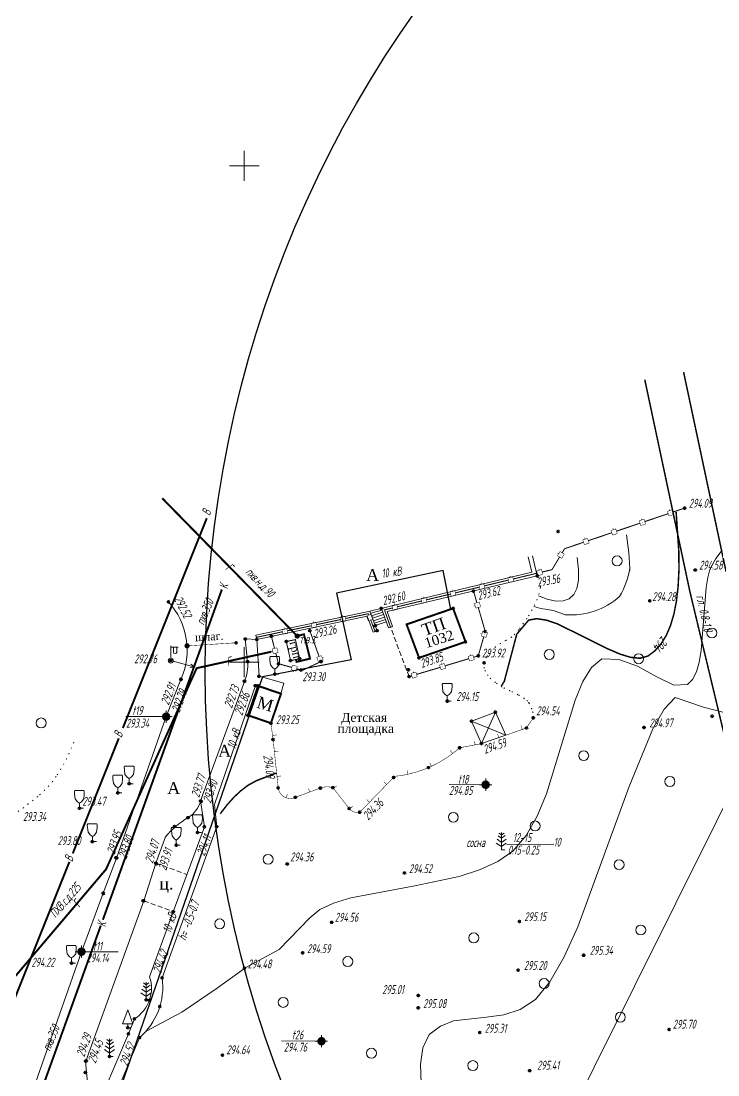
# Model space of a CAD drawing. Header units: metres. Extents: x -857 to 4713, y -766 to 4803.
# Drawn here: x 1868.3 to 1938.5, y 2141.1 to 2247.2 of the extents above; entities that cross this region are included whole.
import ezdxf

# ---------------------------------------------------------------- set-up
doc = ezdxf.new("R2010")
doc.units = ezdxf.units.M
for name, pattern in [('71100000a', [1, 0, -1]), ('COMMUN', [6, 5, -1]), ('DASHED', [0.75, 0.5, -0.25])]:
    doc.linetypes.add(name, pattern=pattern)
for name, color, linetype, lineweight, transparency in [('31252100', 7, 'Continuous', 18, 0.65), ('51472300', 7, 'Continuous', 18, 0.65), ('71100000', 7, 'Continuous', 18, 0.65), ('71133200', 7, 'Continuous', 18, 0.65), ('71133600', 7, 'Continuous', 18, 0.65), ('71133800', 7, 'Continuous', 18, 0.65), ('82212100', 7, 'Continuous', 18, 0.65), ('82311000', 7, 'Continuous', 18, 0.65), ('Commun', 7, 'Continuous', 18, 0.65), ('CONTOURS-LABEL', 7, 'Continuous', 18, 0.65), ('ELE_SKLAD', 7, 'Continuous', 18, 0.65), ('GEO_POINTS', 7, 'Continuous', 18, 0.65), ('Grid', 7, 'Continuous', 18, 0.65), ('Otm', 7, 'Continuous', 18, 0.65), ('R_Поверхность5_CNT-MAJ', 7, 'Continuous', 18, 0.65), ('R_Поверхность5_CNT-MIN', 7, 'Continuous', 18, 0.65), ('Sit', 7, 'Continuous', 18, 0.65), ('Text', 7, 'Continuous', 18, 0.65), ('Text_com', 7, 'Continuous', 18, 0.65), ('Us_znak', 7, 'Continuous', 18, 0.65), ('Us_znak_fon', 7, 'Continuous', 18, 0.65)]:
    doc.layers.add(name, color=color, linetype=linetype, lineweight=lineweight, transparency=transparency)
doc.styles.add('eskd', font='ESKD1.shx', dxfattribs={"width": 1.2, "oblique": 15})
doc.styles.get("Standard").update_dxf_attribs({"font": 'GOST_0.TTF', "oblique": 15})
doc.styles.add('style1', font='times.ttf', dxfattribs={"height": 1})
doc.linetypes.add('KABELww_500', pattern='A,0.0001,-0.4,[131,ltypeshp.shx,S=0.4,R=90,X=0.4,Y=-0.4],0.2,[131,ltypeshp.shx,S=0.2,R=90,X=0.4,Y=-0.2],3.6,[131,ltypeshp.shx,S=0.2,R=-90,X=-0.4,Y=0.2],0.2,[131,ltypeshp.shx,S=0.4,R=-90,X=-0.4,Y=0.4],-0.8,4,-0.4', length=9.6001)
doc.linetypes.add('ПОДЗ_ЛИНИИ_СВЯЗИ', pattern='A,4.8,-0.2,[133,ltypeshp.shx,S=0.2,R=0,X=-0.2,Y=0],-0.2,4.8,-2', length=12)

# ---------------------------------------------------------------- blocks, each defined once
blk = doc.blocks.new('71133600')
for p, q in [((-0.86, 2.16), (0, 1.51)), ((-0.52, 3.39), (0, 3.02)), ((0, 3.02), (0.55, 3.39)), ((0, 1.51), (0.96, 2.16))]:
    blk.add_line(p, q)
for points in [[(-0.64, 2.84), (0, 2.37), (0, 2.37), (0.78, 2.93)], [(0.71, 0), (0, 0), (0, 3.55)], [(-1.05, 1.38), (0, 0.67), (1, 1.38)]]:
    blk.add_lwpolyline(points)
at = {"style": 'eskd', "oblique": 15}
blk.add_attdef('Z', (2.03, -0.19), '', height=2, dxfattribs=at)
blk = doc.blocks.new('71133200')
for p, q in [((-0.924145, 3.560442), (-1.024145, 3.360442)), ((-1.024145, 3.360442), (-0.977382, 2.864397)), ((-0.977382, 2.864397), (-0.861899, 1.88241)), ((-0.024145, 3.560442), (-0.924145, 3.560442)), ((-0.024145, 3.560442), (0.875855, 3.560442)), ((0.861899, 1.88241), (0.975974, 2.864397)), ((0.875855, 3.560442), (0.958164, 3.395824)), ((0.975974, 2.864397), (0.958164, 3.395824)), ((-0.861899, 1.88241), (-0.374616, 1.28565)), ((-0.374616, 1.28565), (0, 1.039723)), ((0, 1.039723), (0.401375, 1.321765)), ((0, 0), (0, 1.039723)), ((0.8, 0), (0, 0)), ((0.401375, 1.321765), (0.861899, 1.88241))]:
    blk.add_line(p, q)
at = {"style": 'eskd', "oblique": 14.99997778}
blk.add_attdef('Z', (1.873004, -0.239356), '', height=2, dxfattribs=at)
blk = doc.blocks.new('51472300')
for p, q in [((0, 0.5), (0, 3)), ((0, 2.75), (1.5, 2.75)), ((0.54, 1.74), (0.54, 2.75)), ((1.2, 1.74), (1.2, 2.75))]:
    blk.add_line(p, q)
at = {"color": 7}
for radius in [0.5, 0.05]:
    blk.add_circle((0, 0), radius, dxfattribs=at)
blk.add_arc((0.87, 1.75), 0.331, 182.1567, 357.8433)
at = {"oblique": 15}
blk.add_attdef('Z', (1.02, -1.37), '', height=2, dxfattribs=at)
blk = doc.blocks.new('*U234')
at = {"layer": '82311000', "ltscale": 0.5, "flags": 128}
blk.add_lwpolyline([(5192452.68, 4968943.86, 0.05, 0.05, 0), (5192452.84, 4968942.62, 0.05, 0.05, 0), (5192452.9, 4968942.22, 0, 0, 0)], format="xyseb", dxfattribs=at)
at = {"layer": '82311000', "linetype": 'Continuous', "ltscale": 0.5, "const_width": 0.05}
blk.add_lwpolyline([(5192452.84, 4968942.62), (5192453.24, 4968942.67)], dxfattribs=at)
blk = doc.blocks.new('*U235')
at = {"layer": '82311000', "ltscale": 0.5, "flags": 128}
blk.add_lwpolyline([(5192452.9, 4968942.22, 0.05, 0.05, 0), (5192453.03, 4968940.97, 0.05, 0.05, 0), (5192453.29, 4968938.49, 0.05, 0.05, 0), (5192453.42, 4968937.35, 0.05, 0.05, 0.288305), (5192454.21, 4968936.34, 0.05, 0.05, 0.200942), (5192455.14, 4968936.39, 0.05, 0.05, 0), (5192456.59, 4968936.92, 0.05, 0.05, 0), (5192457.66, 4968937.32, 0.05, 0.05, -0.161945), (5192458.92, 4968937.36, 0.05, 0.05, 0), (5192458.98, 4968937.28, 0.05, 0.05, 0), (5192460.56, 4968935.27, 0.05, 0.05, 0.02281), (5192460.62, 4968935.19, 0.05, 0.05, 0.255661), (5192461.63, 4968934.88, 0.05, 0.05, 0), (5192462.61, 4968935.89, 0.05, 0.05, 0), (5192464.35, 4968937.68, 0.05, 0.05, 0), (5192465.15, 4968938.5, 0.05, 0.05, 0.029321), (5192466.49, 4968938.71, 0.05, 0.05, 0.054013), (5192468.85, 4968939.51, 0.05, 0.05, 0.054013), (5192470.99, 4968940.8, 0.05, 0.05, 0.01967), (5192471.69, 4968941.38, 0.05, 0.05, 0), (5192473.25, 4968941.67, 0.05, 0.05, 0), (5192473.9, 4968941.8, 0.05, 0.05, 0), (5192475.64, 4968942.4, 0.05, 0.05, 0), (5192478, 4968943.22, 0.05, 0.05, 0), (5192478.42, 4968943.37, 0.05, 0.05, 0), (5192479.11, 4968944.39, 0, 0, 0)], format="xyseb", dxfattribs=at)
at = {"layer": '82311000', "linetype": 'Continuous', "ltscale": 0.5, "const_width": 0.05}
for points in [[(5192475.64, 4968942.4), (5192475.51, 4968942.78)], [(5192478, 4968943.22), (5192477.87, 4968943.6)], [(5192473.25, 4968941.67), (5192473.18, 4968942.07)], [(5192453.03, 4968940.97), (5192453.43, 4968941.02)], [(5192470.99, 4968940.8), (5192470.74, 4968941.12)], [(5192468.85, 4968939.51), (5192468.68, 4968939.88)], [(5192453.29, 4968938.49), (5192453.69, 4968938.53)], [(5192466.49, 4968938.71), (5192466.4, 4968939.1)], [(5192456.59, 4968936.92), (5192456.45, 4968937.3)], [(5192458.98, 4968937.28), (5192459.3, 4968937.53)], [(5192464.35, 4968937.68), (5192464.06, 4968937.96)], [(5192454.21, 4968936.34), (5192454.35, 4968936.72)], [(5192460.62, 4968935.19), (5192460.91, 4968935.47)], [(5192462.61, 4968935.89), (5192462.32, 4968936.16)]]:
    blk.add_lwpolyline(points, dxfattribs=at)
blk = doc.blocks.new('*U236')
at = {"layer": '82212100', "linetype": 'Continuous', "ltscale": 0.5}
for points in [[(5192453.11, 4968951.13, 1), (5192453.1, 4968951.17, 1)], [(5192457.61, 4968950.37, 1), (5192457.62, 4968950.32, 1)], [(5192455.05, 4968949.4, 1), (5192455, 4968949.41, 1)]]:
    blk.add_hatch(color=256, dxfattribs=at).paths.add_polyline_path(points, flags=0)
at = {"layer": '82212100', "ltscale": 0.5}
blk.add_lwpolyline([(5192457.53, 4968950.58, 0.1, 0.1, 0), (5192456.6, 4968953.17, 0.1, 0.1, 0), (5192456.53, 4968953.4, 0, 0, 0)], format="xyseb", dxfattribs=at)
at = {"layer": '82212100', "linetype": 'Continuous', "ltscale": 0.5, "flags": 128}
blk.add_lwpolyline([(5192452.73, 4968952.6, 0.1, 0.1, 0), (5192453.04, 4968951.39, 0, 0, 0)], format="xyseb", dxfattribs=at)
at = {"layer": '82212100', "linetype": 'Continuous', "ltscale": 0.5, "const_width": 0.05}
for points in [[(5192452.86, 4968951.09), (5192452.72, 4968951.05)], [(5192452.8, 4968951.33), (5192453.28, 4968951.45)], [(5192452.92, 4968950.85), (5192452.8, 4968951.33)], [(5192453.28, 4968951.45), (5192453.41, 4968950.97)], [(5192453.41, 4968950.97), (5192452.92, 4968950.85)], [(5192457.3, 4968950.49), (5192457.77, 4968950.66)], [(5192457.46, 4968950.02), (5192457.3, 4968950.49)], [(5192457.94, 4968950.19), (5192457.46, 4968950.02)], [(5192457.77, 4968950.66), (5192457.94, 4968950.19)], [(5192457.85, 4968950.43), (5192457.99, 4968950.48)], [(5192454.72, 4968949.23), (5192454.85, 4968949.71)], [(5192455.2, 4968949.1), (5192454.72, 4968949.23)], [(5192454.85, 4968949.71), (5192455.34, 4968949.58)], [(5192454.96, 4968949.16), (5192454.92, 4968949.02)], [(5192455.34, 4968949.58), (5192455.2, 4968949.1)]]:
    blk.add_lwpolyline(points, dxfattribs=at)
at = {"layer": '82212100', "linetype": 'Continuous', "ltscale": 0.5}
for points in [[(5192453.17, 4968950.91, 0.1, 0.1, 0), (5192453.44, 4968949.84, 0.1, 0.1, 0), (5192454.79, 4968949.47, 0, 0, 0)], [(5192455.27, 4968949.34, 0.1, 0.1, 0), (5192455.86, 4968949.18, 0.1, 0.1, 0), (5192457.72, 4968950.06, 0.1, 0.1, 0), (5192457.7, 4968950.11, 0, 0, 0)]]:
    blk.add_lwpolyline(points, format="xyseb", dxfattribs=at)
blk = doc.blocks.new('*U237')
at = {"layer": '82212100', "linetype": 'Continuous', "ltscale": 0.5}
for points in [[(5192492.92, 4968965.03, 1), (5192492.97, 4968965.05, 1)], [(5192490.08, 4968964.07, 1), (5192490.13, 4968964.09, 1)], [(5192487.24, 4968963.11, 1), (5192487.28, 4968963.13, 1)], [(5192484.39, 4968962.15, 1), (5192484.44, 4968962.16, 1)], [(5192481.88, 4968960.78, 1), (5192481.91, 4968960.82, 1)], [(5192479.74, 4968959.02, 1), (5192479.79, 4968959.03, 1)], [(5192473.91, 4968957.62, 1), (5192473.95, 4968957.63, 1)], [(5192476.82, 4968958.32, 1), (5192476.87, 4968958.33, 1)], [(5192470.99, 4968956.92, 1), (5192471.04, 4968956.93, 1)], [(5192465.16, 4968955.52, 1), (5192465.2, 4968955.53, 1)], [(5192468.07, 4968956.22, 1), (5192468.12, 4968956.23, 1)]]:
    blk.add_hatch(color=256, dxfattribs=at).paths.add_polyline_path(points, flags=0)
for points, const_width in [([(5192492.71, 4968964.96), (5192490.34, 4968964.16)], 0.1), ([(5192492.63, 4968965.2), (5192493.1, 4968965.36)], 0.05), ([(5192492.79, 4968964.72), (5192492.63, 4968965.2)], 0.05), ([(5192493.26, 4968964.88), (5192492.79, 4968964.72)], 0.05), ([(5192492.86, 4968965.28), (5192492.82, 4968965.42)], 0.05), ([(5192493.1, 4968965.36), (5192493.26, 4968964.88)], 0.05), ([(5192489.87, 4968964), (5192487.5, 4968963.2)], 0.1), ([(5192489.79, 4968964.24), (5192490.26, 4968964.4)], 0.05), ([(5192489.95, 4968963.76), (5192489.79, 4968964.24)], 0.05), ([(5192490.42, 4968963.92), (5192489.95, 4968963.76)], 0.05), ([(5192490.02, 4968964.32), (5192489.97, 4968964.46)], 0.05), ([(5192490.26, 4968964.4), (5192490.42, 4968963.92)], 0.05), ([(5192487.02, 4968963.04), (5192484.66, 4968962.24)], 0.1), ([(5192486.94, 4968963.27), (5192487.42, 4968963.43)], 0.05), ([(5192487.1, 4968962.8), (5192486.94, 4968963.27)], 0.05), ([(5192487.58, 4968962.96), (5192487.1, 4968962.8)], 0.05), ([(5192487.18, 4968963.35), (5192487.13, 4968963.5)], 0.05), ([(5192487.42, 4968963.43), (5192487.58, 4968962.96)], 0.05), ([(5192484.1, 4968962.31), (5192484.58, 4968962.47)], 0.05), ([(5192484.26, 4968961.84), (5192484.1, 4968962.31)], 0.05), ([(5192484.74, 4968962), (5192484.26, 4968961.84)], 0.05), ([(5192484.34, 4968962.39), (5192484.29, 4968962.54)], 0.05), ([(5192484.58, 4968962.47), (5192484.74, 4968962)], 0.05), ([(5192481.55, 4968960.72), (5192481.81, 4968961.14)], 0.05), ([(5192481.68, 4968960.93), (5192481.55, 4968961.01)], 0.05), ([(5192481.98, 4968960.46), (5192481.55, 4968960.72)], 0.05), ([(5192481.81, 4968961.14), (5192482.24, 4968960.89)], 0.05), ([(5192482.24, 4968960.89), (5192481.98, 4968960.46)], 0.05), ([(5192476.55, 4968958.51), (5192477.03, 4968958.63)], 0.05), ([(5192476.66, 4968958.02), (5192476.55, 4968958.51)], 0.05), ([(5192476.79, 4968958.57), (5192476.75, 4968958.71)], 0.05), ([(5192477.03, 4968958.63), (5192477.15, 4968958.14)], 0.05), ([(5192479.52, 4968958.97), (5192477.09, 4968958.38)], 0.1), ([(5192479.46, 4968959.21), (5192479.95, 4968959.33)], 0.05), ([(5192479.58, 4968958.72), (5192479.46, 4968959.21)], 0.05), ([(5192480.07, 4968958.84), (5192479.58, 4968958.72)], 0.05), ([(5192479.71, 4968959.27), (5192479.67, 4968959.41)], 0.05), ([(5192479.95, 4968959.33), (5192480.07, 4968958.84)], 0.05), ([(5192473.69, 4968957.56), (5192471.26, 4968956.98)], 0.1), ([(5192473.63, 4968957.81), (5192474.12, 4968957.92)], 0.05), ([(5192473.75, 4968957.32), (5192473.63, 4968957.81)], 0.05), ([(5192474.23, 4968957.44), (5192473.75, 4968957.32)], 0.05), ([(5192473.87, 4968957.87), (5192473.84, 4968958.01)], 0.05), ([(5192474.12, 4968957.92), (5192474.23, 4968957.44)], 0.05), ([(5192476.6, 4968958.27), (5192474.17, 4968957.68)], 0.1), ([(5192477.15, 4968958.14), (5192476.66, 4968958.02)], 0.05), ([(5192467.79, 4968956.41), (5192468.28, 4968956.52)], 0.05), ([(5192467.91, 4968955.92), (5192467.79, 4968956.41)], 0.05), ([(5192468.04, 4968956.47), (5192468, 4968956.61)], 0.05), ([(5192468.28, 4968956.52), (5192468.4, 4968956.04)], 0.05), ([(5192470.77, 4968956.86), (5192468.34, 4968956.28)], 0.1), ([(5192470.71, 4968957.11), (5192471.2, 4968957.22)], 0.05), ([(5192470.83, 4968956.62), (5192470.71, 4968957.11)], 0.05), ([(5192471.31, 4968956.74), (5192470.83, 4968956.62)], 0.05), ([(5192470.96, 4968957.17), (5192470.92, 4968957.31)], 0.05), ([(5192471.2, 4968957.22), (5192471.31, 4968956.74)], 0.05), ([(5192464.88, 4968955.71), (5192465.36, 4968955.82)], 0.05), ([(5192464.99, 4968955.22), (5192464.88, 4968955.71)], 0.05), ([(5192465.48, 4968955.34), (5192464.99, 4968955.22)], 0.05), ([(5192465.12, 4968955.76), (5192465.09, 4968955.91)], 0.05), ([(5192465.36, 4968955.82), (5192465.48, 4968955.34)], 0.05), ([(5192467.85, 4968956.16), (5192465.42, 4968955.58)], 0.1), ([(5192468.4, 4968956.04), (5192467.91, 4968955.92)], 0.05)]:
    blk.add_lwpolyline(points, dxfattribs=dict(at, const_width=const_width))
at = {"layer": '82212100', "linetype": 'Continuous', "ltscale": 0.5, "flags": 128}
blk.add_lwpolyline([(5192494.37, 4968965.52, 0.1, 0.1, 0), (5192493.18, 4968965.12, 0, 0, 0)], format="xyseb", dxfattribs=at)
at = {"layer": '82212100', "linetype": 'Continuous', "ltscale": 0.5}
for points in [[(5192484.18, 4968962.08, 0.1, 0.1, 0), (5192482.27, 4968961.43, 0.1, 0.1, 0), (5192482.02, 4968961.02, 0, 0, 0)], [(5192481.76, 4968960.59, 0.1, 0.1, 0), (5192481, 4968959.32, 0.1, 0.1, 0), (5192480.01, 4968959.08, 0, 0, 0)]]:
    blk.add_lwpolyline(points, format="xyseb", dxfattribs=at)
at = {"layer": '82212100', "ltscale": 0.5}
blk.add_lwpolyline([(5192464.94, 4968955.46, 0.1, 0.1, 0), (5192464.12, 4968955.27, 0.1, 0.1, 0), (5192464.73, 4968953.52, 0, 0, 0)], format="xyseb", dxfattribs=at)
blk = doc.blocks.new('*U238')
at = {"layer": '82212100', "linetype": 'Continuous', "ltscale": 0.5}
for points in [[(5192459.93, 4968954.34, 1), (5192459.98, 4968954.35, 1)], [(5192462.63, 4968954.52, 1), (5192462.65, 4968954.47, 1)], [(5192456.99, 4968953.72, 1), (5192457.04, 4968953.73, 1)], [(5192454.06, 4968953.1, 1), (5192454.11, 4968953.11, 1)]]:
    blk.add_hatch(color=256, dxfattribs=at).paths.add_polyline_path(points, flags=0)
for points, const_width in [([(5192459.71, 4968954.29), (5192457.26, 4968953.78)], 0.1), ([(5192459.66, 4968954.54), (5192460.15, 4968954.64)], 0.05), ([(5192459.76, 4968954.05), (5192459.66, 4968954.54)], 0.05), ([(5192459.9, 4968954.59), (5192459.87, 4968954.74)], 0.05), ([(5192460.15, 4968954.64), (5192460.25, 4968954.15)], 0.05), ([(5192462.31, 4968954.64), (5192462.78, 4968954.82)], 0.05), ([(5192462.49, 4968954.17), (5192462.31, 4968954.64)], 0.05), ([(5192462.96, 4968954.35), (5192462.49, 4968954.17)], 0.05), ([(5192462.78, 4968954.82), (5192462.96, 4968954.35)], 0.05), ([(5192462.87, 4968954.59), (5192463.01, 4968954.64)], 0.05), ([(5192453.79, 4968953.3), (5192454.28, 4968953.4)], 0.05), ([(5192453.89, 4968952.81), (5192453.79, 4968953.3)], 0.05), ([(5192454.03, 4968953.35), (5192454, 4968953.5)], 0.05), ([(5192454.28, 4968953.4), (5192454.38, 4968952.91)], 0.05), ([(5192456.77, 4968953.67), (5192454.33, 4968953.16)], 0.1), ([(5192456.72, 4968953.92), (5192457.21, 4968954.02)], 0.05), ([(5192456.83, 4968953.43), (5192456.72, 4968953.92)], 0.05), ([(5192457.31, 4968953.53), (5192456.83, 4968953.43)], 0.05), ([(5192456.97, 4968953.97), (5192456.94, 4968954.12)], 0.05), ([(5192457.21, 4968954.02), (5192457.31, 4968953.53)], 0.05), ([(5192460.25, 4968954.15), (5192459.76, 4968954.05)], 0.05), ([(5192454.38, 4968952.91), (5192453.89, 4968952.81)], 0.05)]:
    blk.add_lwpolyline(points, dxfattribs=dict(at, const_width=const_width))
blk.add_lwpolyline([(5192462.55, 4968954.73, 0.1, 0.1, 0), (5192462.49, 4968954.88, 0.1, 0.1, 0), (5192460.2, 4968954.4, 0, 0, 0)], format="xyseb", dxfattribs=at)
at = {"layer": '82212100', "linetype": 'Continuous', "ltscale": 0.5, "flags": 128}
blk.add_lwpolyline([(5192463.17, 4968953.1, 0.1, 0.1, 0), (5192462.73, 4968954.26, 0, 0, 0)], format="xyseb", dxfattribs=at)
at = {"layer": '82212100', "ltscale": 0.5, "const_width": 0.1}
blk.add_lwpolyline([(5192453.84, 4968953.06), (5192451.22, 4968952.5)], dxfattribs=at)
blk = doc.blocks.new('*U239')
at = {"layer": '82212100', "linetype": 'Continuous', "ltscale": 0.5}
for points in [[(5192492.92, 4968965.03, 1), (5192492.97, 4968965.05, 1)], [(5192490.08, 4968964.07, 1), (5192490.13, 4968964.09, 1)], [(5192487.24, 4968963.11, 1), (5192487.28, 4968963.13, 1)], [(5192484.39, 4968962.15, 1), (5192484.44, 4968962.16, 1)], [(5192481.88, 4968960.78, 1), (5192481.91, 4968960.82, 1)]]:
    blk.add_hatch(color=256, dxfattribs=at).paths.add_polyline_path(points, flags=0)
for points, const_width in [([(5192492.71, 4968964.96), (5192490.34, 4968964.16)], 0.1), ([(5192492.63, 4968965.2), (5192493.1, 4968965.36)], 0.05), ([(5192492.79, 4968964.72), (5192492.63, 4968965.2)], 0.05), ([(5192493.26, 4968964.88), (5192492.79, 4968964.72)], 0.05), ([(5192492.86, 4968965.28), (5192492.82, 4968965.42)], 0.05), ([(5192493.1, 4968965.36), (5192493.26, 4968964.88)], 0.05), ([(5192489.87, 4968964), (5192487.5, 4968963.2)], 0.1), ([(5192489.79, 4968964.24), (5192490.26, 4968964.4)], 0.05), ([(5192489.95, 4968963.76), (5192489.79, 4968964.24)], 0.05), ([(5192490.42, 4968963.92), (5192489.95, 4968963.76)], 0.05), ([(5192490.02, 4968964.32), (5192489.97, 4968964.46)], 0.05), ([(5192490.26, 4968964.4), (5192490.42, 4968963.92)], 0.05), ([(5192487.02, 4968963.04), (5192484.66, 4968962.24)], 0.1), ([(5192486.94, 4968963.27), (5192487.42, 4968963.43)], 0.05), ([(5192487.1, 4968962.8), (5192486.94, 4968963.27)], 0.05), ([(5192487.58, 4968962.96), (5192487.1, 4968962.8)], 0.05), ([(5192487.18, 4968963.35), (5192487.13, 4968963.5)], 0.05), ([(5192487.42, 4968963.43), (5192487.58, 4968962.96)], 0.05), ([(5192484.1, 4968962.31), (5192484.58, 4968962.47)], 0.05), ([(5192484.26, 4968961.84), (5192484.1, 4968962.31)], 0.05), ([(5192484.74, 4968962), (5192484.26, 4968961.84)], 0.05), ([(5192484.34, 4968962.39), (5192484.29, 4968962.54)], 0.05), ([(5192484.58, 4968962.47), (5192484.74, 4968962)], 0.05), ([(5192481.55, 4968960.72), (5192481.81, 4968961.14)], 0.05), ([(5192481.68, 4968960.93), (5192481.55, 4968961.01)], 0.05), ([(5192481.98, 4968960.46), (5192481.55, 4968960.72)], 0.05), ([(5192481.81, 4968961.14), (5192482.24, 4968960.89)], 0.05), ([(5192482.24, 4968960.89), (5192481.98, 4968960.46)], 0.05)]:
    blk.add_lwpolyline(points, dxfattribs=dict(at, const_width=const_width))
at = {"layer": '82212100', "linetype": 'Continuous', "ltscale": 0.5, "flags": 128}
blk.add_lwpolyline([(5192494.37, 4968965.52, 0.1, 0.1, 0), (5192493.18, 4968965.12, 0, 0, 0)], format="xyseb", dxfattribs=at)
at = {"layer": '82212100', "linetype": 'Continuous', "ltscale": 0.5}
blk.add_lwpolyline([(5192484.18, 4968962.08, 0.1, 0.1, 0), (5192482.27, 4968961.43, 0.1, 0.1, 0), (5192482.02, 4968961.02, 0, 0, 0)], format="xyseb", dxfattribs=at)
at = {"layer": '82212100', "ltscale": 0.5, "const_width": 0.1}
blk.add_lwpolyline([(5192481.76, 4968960.59), (5192481, 4968959.32)], dxfattribs=at)
blk = doc.blocks.new('*U240')
at = {"layer": '82212100', "linetype": 'Continuous', "ltscale": 0.5}
for points in [[(5192473.51, 4968955.73, 1), (5192473.49, 4968955.78, 1)], [(5192474.18, 4968952.78, 1), (5192474.2, 4968952.83, 1)], [(5192472.83, 4968950.41, 1), (5192472.88, 4968950.43, 1)], [(5192469.96, 4968949.55, 1), (5192470.01, 4968949.56, 1)], [(5192467.09, 4968948.69, 1), (5192467.14, 4968948.7, 1)]]:
    blk.add_hatch(color=256, dxfattribs=at).paths.add_polyline_path(points, flags=0)
at = {"layer": '82212100', "linetype": 'Continuous', "ltscale": 0.5, "flags": 128}
blk.add_lwpolyline([(5192473.08, 4968957.19, 0.1, 0.1, 0), (5192473.43, 4968955.99, 0, 0, 0)], format="xyseb", dxfattribs=at)
at = {"layer": '82212100', "linetype": 'Continuous', "ltscale": 0.5}
for points, const_width in [([(5192473.26, 4968955.68), (5192473.12, 4968955.64)], 0.05), ([(5192473.19, 4968955.92), (5192473.67, 4968956.06)], 0.05), ([(5192473.33, 4968955.44), (5192473.19, 4968955.92)], 0.05), ([(5192473.81, 4968955.58), (5192473.33, 4968955.44)], 0.05), ([(5192473.67, 4968956.06), (5192473.81, 4968955.58)], 0.05), ([(5192473.95, 4968952.87), (5192473.8, 4968952.91)], 0.05), ([(5192473.88, 4968952.63), (5192474.02, 4968953.11)], 0.05), ([(5192474.36, 4968952.49), (5192473.88, 4968952.63)], 0.05), ([(5192474.02, 4968953.11), (5192474.5, 4968952.97)], 0.05), ([(5192474.5, 4968952.97), (5192474.36, 4968952.49)], 0.05), ([(5192472.62, 4968950.35), (5192470.22, 4968949.63)], 0.1), ([(5192472.55, 4968950.59), (5192473.03, 4968950.73)], 0.05), ([(5192472.69, 4968950.11), (5192472.55, 4968950.59)], 0.05), ([(5192473.17, 4968950.25), (5192472.69, 4968950.11)], 0.05), ([(5192472.79, 4968950.66), (5192472.74, 4968950.8)], 0.05), ([(5192473.03, 4968950.73), (5192473.17, 4968950.25)], 0.05), ([(5192466.8, 4968948.86), (5192467.28, 4968949.01)], 0.05), ([(5192467.04, 4968948.93), (5192467, 4968949.08)], 0.05), ([(5192467.28, 4968949.01), (5192467.42, 4968948.53)], 0.05), ([(5192469.75, 4968949.48), (5192467.35, 4968948.77)], 0.1), ([(5192469.67, 4968949.72), (5192470.15, 4968949.87)], 0.05), ([(5192469.82, 4968949.25), (5192469.67, 4968949.72)], 0.05), ([(5192470.3, 4968949.39), (5192469.82, 4968949.25)], 0.05), ([(5192469.91, 4968949.8), (5192469.87, 4968949.94)], 0.05), ([(5192470.15, 4968949.87), (5192470.3, 4968949.39)], 0.05), ([(5192466.94, 4968948.38), (5192466.8, 4968948.86)], 0.05), ([(5192467.42, 4968948.53), (5192466.94, 4968948.38)], 0.05)]:
    blk.add_lwpolyline(points, dxfattribs=dict(at, const_width=const_width))
for points in [[(5192473.57, 4968955.51, 0.1, 0.1, 0), (5192474.27, 4968953.09, 0.1, 0.1, 0), (5192474.26, 4968953.04, 0, 0, 0)], [(5192474.12, 4968952.56, 0.1, 0.1, 0), (5192473.57, 4968950.63, 0.1, 0.1, 0), (5192473.1, 4968950.49, 0, 0, 0)]]:
    blk.add_lwpolyline(points, format="xyseb", dxfattribs=at)
at = {"layer": '82212100', "ltscale": 0.5, "const_width": 0.1}
blk.add_lwpolyline([(5192466.87, 4968948.62), (5192466.6, 4968948.54)], dxfattribs=at)
blk = doc.blocks.new('31252100a')
blk.add_circle((0, 0), 1)
blk = doc.blocks.new('71133800')
blk.add_lwpolyline([(0.71, 0), (0, 0), (0, 0.8), (-1.03, 0.8), (0, 3.61), (1.01, 0.8), (-0.03, 0.8)])
at = {"style": 'eskd', "oblique": 15}
blk.add_attdef('Z', (1.57, -0.8), '', height=2, dxfattribs=at)
blk = doc.blocks.new('GRID')
at = {"layer": 'Grid', "color": 104}
blk.add_line((-1.5, 0), (1.5, 0), dxfattribs=at)
for points in [[(0, 0), (0, 1.5)], [(0, 0), (0, -1.5)]]:
    blk.add_lwpolyline(points, dxfattribs=at)
blk = doc.blocks.new('KOVER')
at = {"layer": 'Us_znak', "lineweight": -2}
blk.add_hatch(color=0, dxfattribs=at).paths.add_polyline_path([(-0.21, 0, 1), (0.21, 0, 1)])
at = {"layer": 'Us_znak_fon', "true_color": 0xffffff}
blk.add_hatch(color=7, dxfattribs=at).paths.add_polyline_path([(-0.26, 0, 1), (0.26, 0, 1)])
at = {"layer": 'Us_znak', "color": 0, "lineweight": -2}
blk.add_circle((0, 0), 0.21, dxfattribs=at)
blk = doc.blocks.new('NAPR')
at = {"layer": 'Us_znak', "color": 0, "linetype": 'Continuous', "lineweight": -2}
for p in [(-0.19, 2.04), (0.19, 2.04)]:
    blk.add_line(p, (0, 2.5), dxfattribs=at)
blk.add_lwpolyline([(0, 0), (0, 2.5)], dxfattribs=at)
blk = doc.blocks.new('POINT')
at = {"layer": 'Us_znak', "linetype": 'Continuous', "lineweight": -2}
h = blk.add_hatch(color=0, dxfattribs=at)
edge = h.paths.add_edge_path()
edge.add_arc((0, 0), 0.05, 0, 360)
at = {"layer": 'Us_znak_fon', "linetype": 'Continuous', "true_color": 0xffffff}
blk.add_hatch(color=7, dxfattribs=at).paths.add_polyline_path([(-0.42, 0.05, -0.346708), (-0.05, 0.42), (-0.05, 0.62), (0.05, 0.62), (0.05, 0.42, -0.346708), (0.42, 0.05), (0.62, 0.05), (0.62, -0.05), (0.42, -0.05, -0.346708), (0.05, -0.42), (0.05, -0.62), (-0.05, -0.62), (-0.05, -0.42, -0.346708), (-0.42, -0.05), (-0.62, -0.05), (-0.62, 0.05)])
at = {"layer": 'Us_znak', "color": 0, "linetype": 'Continuous', "lineweight": -2}
for p, q in [((-0.62, 0), (-0.38, 0)), ((0, 0.38), (0, 0.62)), ((0.38, 0), (0.62, 0)), ((0, -0.62), (0, -0.38))]:
    blk.add_line(p, q, dxfattribs=at)
for radius in [0.375, 0.05]:
    blk.add_circle((0, 0), radius, dxfattribs=at)

msp = doc.modelspace()

# ---------------------------------------------------------------- linework, layer by layer
at = {"color": 192, "linetype": 'ПОДЗ_ЛИНИИ_СВЯЗИ', "lineweight": 60, "ltscale": 0.4, "const_width": 0.15, "elevation": 294.927, "flags": 128}
msp.add_lwpolyline([(1935.033, 2211.86), (1939.577, 2190.512), (1959.797, 2106.201), (1978.518, 2026.781)], dxfattribs=at)
at = {"color": 192, "linetype": 'ПОДЗ_ЛИНИИ_СВЯЗИ', "lineweight": 60, "ltscale": 0.4, "const_width": 0.15, "flags": 128}
msp.add_lwpolyline([(1931.122, 2211.099), (1935.666, 2189.75), (1955.886, 2105.439), (1974.691, 2025.662)], dxfattribs=at)
msp.add_circle((1927.819, 2018.595), 2784.802)
at = {"layer": '71100000', "linetype": '71100000a', "ltscale": 0.5}
for points in [[(1919.889, 2177.032, 0.0394559), (1919.845, 2177.541, 0.053746), (1919.744, 2177.903, 0.026835), (1919.449, 2178.54, 0.0855096), (1919.313, 2178.716, 0.0406012), (1919.002, 2178.958, 0.0206977), (1918.34, 2179.353, 0.0195836), (1917.617, 2179.71, -0.0203395), (1916.921, 2180.055, -0.0310084), (1916.179, 2180.522, -0.0333173), (1915.549, 2181.043, -0.0529409), (1915.265, 2181.375, -0.0464286), (1915.022, 2181.81, -0.0768388), (1914.933, 2182.143, -0.0613485), (1914.939, 2182.574, -0.123062), (1915.18, 2183.177, -0.0586494), (1916.091, 2184.169, -0.0730145), (1917.123, 2184.823, 0.0889507), (1917.954, 2185.388, 0.0366095), (1918.496, 2186.002, 0.0188996), (1919.407, 2187.299, 0.0442845), (1920.255, 2188.903, 0.0620045), (1920.606, 2190.153, 0.1009232), (1920.586, 2190.542, 0.0453589), (1920.297, 2191.35)], [(1867.493, 2167.245, 0.0236858), (1870.153, 2169.278, 0.0736704), (1871.93, 2171.288, 0.0532694), (1873.607, 2174.588)]]:
    msp.add_lwpolyline(points, format="xyb", dxfattribs=at)
at = {"layer": 'Commun', "color": 4, "linetype": 'COMMUN', "ltscale": 0.7, "const_width": 0.2, "flags": 128}
for points in [[(1893.493, 2183.69), (1885.977, 2182.036), (1876.849, 2161.782), (1859.267, 2141.055), (1858.358, 2139.3), (1845.272, 2169.941), (1825.789, 2214.873), (1813.516, 2244.405)], [(1896.105, 2185.271), (1882.502, 2199.157)]]:
    msp.add_lwpolyline(points, dxfattribs=at)
at = {"layer": 'Commun', "color": 106, "linetype": 'COMMUN', "ltscale": 0.7, "const_width": 0.2, "elevation": 285.381, "flags": 128}
for points in [[(1878.544, 2176.012), (1886.993, 2197.14)], [(1873.489, 2163.37), (1878.128, 2174.971)], [(1865.273, 2142.826), (1873.151, 2162.525)]]:
    msp.add_lwpolyline(points, dxfattribs=at)
at = {"layer": 'Commun', "color": 1, "linetype": 'KABELww_500', "lineweight": 30, "elevation": 289.986, "flags": 128}
msp.add_lwpolyline([(1911.599, 2187.963), (1910.82, 2191.881), (1900.057, 2189.589), (1901.548, 2182.887), (1892.621, 2181.167), (1874.222, 2128), (1938.021, 1995.278)], dxfattribs=at)
at = {"layer": 'Commun', "color": 32, "linetype": 'COMMUN', "ltscale": 0.7, "const_width": 0.2, "elevation": 289.283, "flags": 128}
for points in [[(1876.525, 2156.685), (1888.514, 2189.962)], [(1868.427, 2134.21), (1876.314, 2156.1)]]:
    msp.add_lwpolyline(points, dxfattribs=at)
at = {"layer": 'Commun', "color": 4, "linetype": 'COMMUN', "ltscale": 0.7, "const_width": 0.2, "elevation": 293.671, "flags": 128}
msp.add_lwpolyline([(1896.003, 2182.913), (1896.044, 2182.673), (1897.397, 2182.996), (1896.779, 2185.453), (1895.964, 2185.233)], dxfattribs=at)
at = {"layer": 'Defpoints', "ltscale": 100}
msp.add_circle((2001.754, 2181.724, -290078.677), 114.911, dxfattribs=at)
at = {"layer": 'GEO_POINTS', "lineweight": 60}
for centre in [(1935.142, 2198.161, 294.086), (1922.397, 2195.802, 293.509), (1920.297, 2191.344, 293.563), (1936.208, 2191.925, 294.584), (1913.87, 2189.8, 293.624), (1883.132, 2188.722, 292.52), (1904.581, 2188.057, 292.597), (1911.811, 2188.058, 294.66), (1931.624, 2188.826, 294.281), (1897.38, 2185.809, 293.262), (1903.97, 2186.322, 293.527), (1904.157, 2185.813, 293.533), (1890.877, 2184.981, 292.474), (1892.039, 2184.927, 292.515), (1893.506, 2185.243, 293.079), (1915.049, 2185.73, 293.78), (1885.009, 2184.282, 292.519), (1889.951, 2184.594, 292.508), (1895.005, 2184.721, 293.671), (1913.066, 2184.693, 293.788), (1883.364, 2182.792, 292.762), (1891.105, 2182.692, 292.591), (1895.436, 2182.798, 293.703), (1896.358, 2182.985, 292.964), (1898.494, 2182.699, 293.473), (1908.382, 2183.08, 293.846), (1914.35, 2183.273, 293.921), (1894.217, 2182.48, 293.242), (1896.49, 2181.855, 293.296), (1907.292, 2181.877, 293.868), (1914.939, 2182.574, 294.019), (1884.395, 2180.921, 292.912), (1884.396, 2180.894, 292.79), (1890.797, 2180.708, 292.735), (1890.798, 2180.739, 292.865), (1892.26, 2181.22, 292.839), (1893.843, 2181.426, 293.127), (1907.378, 2181.181, 293.889), (1891.889, 2180.277, 292.915), (1892.159, 2180.253, 292.956), (1911.223, 2178.72, 294.149), (1916.071, 2177.601, 294.613), (1882.903, 2177.153, 293.337), (1891.147, 2177.29, 293.253), (1893.457, 2176.499, 293.25), (1913.658, 2176.695, 294.652), (1919.889, 2177.032, 294.54), (1937.911, 2177.192, 295.526), (1919.199, 2176.011, 294.572), (1931.046, 2176.057, 294.975), (1893.673, 2174.856, 293.738), (1914.674, 2174.435, 294.587), (1912.466, 2174.02, 294.525), (1909.326, 2172.018, 294.459), (1905.819, 2171.028, 294.912), (1879.183, 2170.395, 293.566), (1894.193, 2169.987, 294.09), (1898.437, 2169.957, 294.22), (1899.697, 2169.998, 294.222), (1915.095, 2170.291, 294.851), (1878.027, 2169.469, 293.627), (1895.921, 2169.031, 294.188), (1874.165, 2167.919, 293.468), (1886.372, 2168.661, 293.768), (1886.428, 2168.619, 293.905), (1901.333, 2167.906, 294.35), (1885.109, 2166.979, 293.796), (1902.404, 2167.521, 294.363), (1883.743, 2166.089, 293.797), (1886.755, 2166.046, 294.092), (1887.997, 2166.076, 294.109), (1886.061, 2165.475, 294.253), (1875.468, 2164.56, 293.801), (1883.921, 2164.204, 294.167), (1877.846, 2162.944, 293.95), (1877.91, 2162.906, 293.798), (1881.866, 2162.4, 293.907), (1881.925, 2162.328, 294.07), (1895.102, 2162.314, 294.356), (1906.921, 2161.402, 294.52), (1876.558, 2159.366, 294.04), (1876.596, 2159.332, 293.904), (1880.589, 2158.61, 293.988), (1880.659, 2158.596, 294.134), (1883.619, 2157.505, 294.249), (1899.577, 2156.428, 294.56), (1918.501, 2156.514, 295.152), (1874.368, 2153.469, 294.144), (1896.66, 2153.365, 294.586), (1924.969, 2153.115, 295.338), (1873.362, 2152.328, 294.216), (1882.502, 2150.835, 294.422), (1890.787, 2151.809, 294.48), (1918.37, 2151.616, 295.204), (1908.303, 2149.064, 295.007), (1880.889, 2148.628, 294.474), (1881.218, 2148.583, 294.509), (1882.261, 2147.948, 294.514), (1908.3, 2147.824, 295.076), (1879.712, 2146.717, 294.486), (1879.04, 2145.817, 294.425), (1933.572, 2145.638, 295.704), (1879.112, 2145.202, 294.508), (1880.216, 2144.808, 294.523), (1898.551, 2144.46, 294.764), (1914.509, 2145.333, 295.311), (1874.797, 2142.447, 294.294), (1874.851, 2142.476, 294.451), (1877.2, 2142.92, 294.523), (1888.581, 2143.054, 294.644), (1874.76, 2141.302, 294.327), (1919.527, 2141.483, 295.411)]:
    msp.add_circle(centre, 0.06, dxfattribs=at)
at = {"layer": 'R_Поверхность5_CNT-MAJ', "color": 32, "const_width": 0.15, "elevation": 294, "flags": 128}
for points in [[(1934.28, 2197.765), (1934.557, 2193.704), (1934.564, 2191.911), (1934.482, 2190.276), (1934.313, 2188.8), (1934.056, 2187.482), (1933.711, 2186.322), (1933.279, 2185.32), (1932.758, 2184.477), (1932.149, 2183.792), (1931.453, 2183.265), (1930.668, 2183.035), (1929.705, 2183.124), (1928.603, 2183.462), (1927.401, 2183.981), (1922.359, 2186.482), (1921.234, 2186.869), (1920.241, 2187.021), (1919.418, 2186.87), (1918.228, 2185.464), (1916.959, 2180.685), (1916.649, 2180.211)], [(1894.036, 2171.458), (1893.799, 2171.396), (1891.998, 2170.702), (1891.127, 2170.225), (1890.399, 2169.661), (1889.693, 2168.997), (1889.011, 2168.232), (1888.351, 2167.368)]]:
    msp.add_lwpolyline(points, dxfattribs=at)
at = {"layer": 'R_Поверхность5_CNT-MIN', "color": 32, "flags": 128}
for points, elevation in [([(1929.297, 2195.476), (1929.52, 2193.681), (1929.614, 2192.065), (1929.609, 2191.862)], 293.5), ([(1938.913, 2193.912), (1938.282, 2193.098), (1937.691, 2191.988), (1937.474, 2191.181), (1937.322, 2190.164), (1936.803, 2183.803), (1936.602, 2182.649), (1936.32, 2181.659), (1935.936, 2180.887), (1935.429, 2180.386), (1934.066, 2180.34), (1932.322, 2181.155), (1930.396, 2182.25), (1928.516, 2182.898), (1926.802, 2182.969), (1925.759, 2182.11), (1924.878, 2180.687), (1924.111, 2178.822), (1921.208, 2169.375), (1920.279, 2167.125), (1919.172, 2165.165), (1917.837, 2163.615), (1916.317, 2162.552), (1914.486, 2161.714), (1912.426, 2161.057), (1907.939, 2160.104), (1901.511, 2158.9), (1899.774, 2158.378), (1898.373, 2157.72), (1897.392, 2156.882), (1894.3, 2153.711), (1890.919, 2151.88), (1887.933, 2149.728), (1884.468, 2147.391), (1880.875, 2145.463)], 294.5), ([(1924.313, 2193.188), (1924.445, 2191.945), (1924.43, 2190.906), (1924.267, 2190.074), (1923.958, 2189.446), (1923.501, 2189.025), (1922.906, 2188.809), (1922.167, 2188.794), (1921.285, 2188.98), (1920.406, 2189.311)], 293), ([(1939.404, 2177.506), (1937.054, 2178.112), (1934.186, 2179.069), (1933.076, 2177.913), (1931.935, 2175.918), (1929.558, 2170.101), (1924.386, 2155.986), (1922.999, 2152.947), (1921.571, 2150.449), (1920.102, 2148.663), (1918.583, 2147.658), (1916.906, 2147.119), (1915.164, 2146.866), (1911.854, 2146.503), (1910.532, 2145.971), (1909.393, 2145.137), (1908.765, 2143.806), (1908.532, 2142.13), (1908.581, 2140.193)], 295), ([(1947.594, 2177.079), (1947.027, 2177.81), (1946.337, 2178.476), (1945.643, 2178.941), (1945.063, 2179.067), (1944.595, 2178.651), (1943.855, 2177.062), (1942.475, 2174.898), (1921.881, 2133.552)], 295.5)]:
    msp.add_lwpolyline(points, dxfattribs=dict(at, elevation=elevation))
at = {"layer": 'R_Поверхность5_CNT-MIN', "color": 32, "elevation": 293.5, "flags": 128}
msp.add_lwpolyline([(1929.614, 2192.065, -0.0887133), (1928.582, 2189.254, -0.2017153), (1923.109, 2187.421), (1921.915, 2187.834), (1920.653, 2188.056), (1919.948, 2188.24)], format="xyb", dxfattribs=at)
at = {"layer": 'Sit', "flags": 128}
for points, elevation in [([(1919.815, 2193.352), (1920.297, 2191.35)], 293.563), ([(1919.387, 2193.25), (1919.758, 2191.703)], 293.563), ([(1903.434, 2187.782), (1919.758, 2191.703)], 292.597), ([(1905.163, 2187.746), (1920.297, 2191.344)], 292.597), ([(1905.303, 2186.088), (1904.581, 2188.057)], 293.533), ([(1891.948, 2185.358), (1903.45, 2187.785)], 292.515), ([(1892.039, 2184.927), (1903.152, 2187.273)], 292.515), ([(1903.743, 2185.661), (1903.152, 2187.273)], 293.533), ([(1904.157, 2185.813), (1903.434, 2187.782)], 293.533), ([(1903.51, 2187.573), (1904.65, 2187.869)], 293.527), ([(1903.605, 2187.315), (1904.725, 2187.664)], 293.527), ([(1903.699, 2187.059), (1904.811, 2187.429)], 293.527), ([(1903.798, 2186.791), (1904.91, 2187.161)], 293.527), ([(1903.884, 2186.556), (1904.994, 2186.93)], 293.527), ([(1905.716, 2186.24), (1905.163, 2187.746)], 293.533), ([(1903.97, 2186.322), (1905.078, 2186.702)], 293.527), ([(1905.303, 2186.088), (1905.716, 2186.24)], 293.533), ([(1892.039, 2184.927), (1891.948, 2185.358)], 292.515), ([(1892.039, 2184.927), (1892.26, 2181.22), (1894.765, 2180.517)], 292.515), ([(1904.157, 2185.813), (1903.743, 2185.661)], 293.533), ([(1886.372, 2168.661), (1890.797, 2180.708)], 293.768), ([(1891.889, 2180.277), (1887.811, 2168.419), (1887.762, 2168.277)], 292.915), ([(1891.889, 2180.277), (1892.159, 2180.253)], 292.915), ([(1894.469, 2179.463), (1894.765, 2180.517)], 293.25), ([(1916.071, 2177.601), (1914.674, 2174.435)], 294.587), ([(1882.278, 2177.153), (1878.829, 2177.153)], 293.337), ([(1913.658, 2176.695), (1917.107, 2175.283)], 294.587), ([(1914.47, 2170.291), (1911.411, 2170.322)], 294.851), ([(1886.755, 2166.046), (1886.372, 2168.661)], 292.915), ([(1887.997, 2166.076), (1887.762, 2168.277)], 294.109), ([(1874.993, 2153.469), (1878.081, 2153.472)], 293.656), ([(1897.926, 2144.46), (1894.515, 2144.48)], 294.764)]:
    msp.add_lwpolyline(points, dxfattribs=dict(at, elevation=elevation))
for points, elevation in [([(1884.396, 2180.894, 0.298025), (1883.132, 2188.722, -2.9994443)], 292.912), ([(1892.039, 2184.927), (1890.877, 2184.981), (1891.105, 2182.692, -0.1246414), (1890.797, 2180.708, 13.1313585)], 292.515), ([(1853.034, 2147.721), (1858.086, 2135.826, 0.5338019), (1866.081, 2132.835, 0.1195145), (1867.954, 2135.545), (1869.735, 2140.252), (1874.368, 2153.469), (1876.558, 2159.366), (1877.91, 2162.906), (1882.903, 2177.153), (1884.396, 2180.894)], 293.656), ([(1875.141, 2139.563, -0.0485168), (1874.797, 2142.447), (1880.659, 2158.596), (1881.866, 2162.4), (1882.843, 2165.056, -0.0753309), (1885.109, 2166.979, 0.188847), (1886.372, 2168.661)], 294.402), ([(1887.997, 2166.076), (1882.502, 2150.835, -0.2520148), (1880.216, 2144.808), (1872.792, 2127.145), (1868.057, 2113.604)], 294.109), ([(1871.645, 2127.744), (1871.645, 2127.744), (1879.112, 2145.202), (1879.712, 2146.717, 0.3494024), (1881.235, 2150.955), (1883.619, 2157.505), (1886.755, 2166.046)], 294.85)]:
    msp.add_lwpolyline(points, format="xyb", dxfattribs=dict(at, elevation=elevation))
for points, const_width, elevation in [([(1911.811, 2188.058), (1913.066, 2184.693), (1908.382, 2183.08), (1907.126, 2186.445)], 0.2, 294.66), ([(1895.005, 2184.721), (1895.436, 2182.798), (1896.358, 2182.985), (1895.926, 2184.908)], 0.1, 293.671), ([(1893.457, 2176.499), (1891.147, 2177.29), (1892.159, 2180.253), (1894.469, 2179.463)], 0.2, 293.25)]:
    msp.add_lwpolyline(points, close=True, dxfattribs=dict(at, const_width=const_width, elevation=elevation))
at = {"layer": 'Sit', "linetype": 'DASHED', "flags": 128}
for points, elevation in [([(1907.378, 2181.181), (1905.51, 2186.164)], 293.563), ([(1881.866, 2162.4), (1884.995, 2161.252)], 293.907), ([(1880.659, 2158.596), (1883.624, 2157.517)], 294.134)]:
    msp.add_lwpolyline(points, dxfattribs=dict(at, elevation=elevation))
at = {"layer": 'Sit', "const_width": 0.05, "elevation": 292.508, "flags": 128}
msp.add_lwpolyline([(1889.951, 2184.594), (1885.009, 2184.282)], dxfattribs=at)
at = {"layer": 'Sit', "elevation": 294.587, "flags": 128}
msp.add_lwpolyline([(1914.674, 2174.435), (1913.658, 2176.695), (1916.071, 2177.601), (1917.107, 2175.283)], close=True, dxfattribs=at)
at = {"layer": 'Sit', "flags": 128}
msp.add_lwpolyline([(1917.225, 2164.289), (1921.955, 2164.322)], dxfattribs=at)

# ---------------------------------------------------------------- block references
at = {"layer": '31252100', "color": 7, "xscale": 0.5, "yscale": 0.5, "zscale": 0.5}
for p in [(1928.334, 2192.844), (1937.88, 2185.58), (1921.5, 2183.412), (1930.503, 2182.978), (1870.309, 2176.517), (1924.971, 2173.221), (1933.649, 2170.62), (1911.833, 2167.01), (1920.077, 2166.143), (1893.175, 2162.782), (1928.539, 2162.24), (1888.294, 2156.278), (1930.72, 2155.659), (1913.894, 2154.869), (1901.203, 2152.484), (1920.983, 2150.267), (1894.694, 2148.364), (1928.659, 2146.878), (1903.583, 2143.247), (1913.798, 2142)]:
    msp.add_blockref('31252100a', p, dxfattribs=at)
at = {"layer": '51472300', "color": 7, "xscale": 0.5, "yscale": 0.5, "zscale": 0.5}
msp.add_blockref('51472300', (1883.364, 2182.792, 292.762), dxfattribs=at)
at = {"layer": '71133200', "color": 7, "xscale": 0.5, "yscale": 0.5, "zscale": 0.5}
for p in [(1893.843, 2181.426, 293.127), (1911.223, 2178.72, 294.149), (1879.183, 2170.395, 293.566), (1878.027, 2169.469, 293.627), (1874.165, 2167.919, 293.468), (1886.061, 2165.475, 294.253), (1875.468, 2164.56, 293.801), (1883.921, 2164.204, 294.167), (1873.362, 2152.328, 294.216)]:
    msp.add_blockref('71133200', p, dxfattribs=at)
at = {"layer": '71133600', "color": 7, "xscale": 0.5, "yscale": 0.5, "zscale": 0.5}
for p in [(1916.671, 2163.721), (1880.889, 2148.628, 294.474), (1877.2, 2142.92, 294.523)]:
    msp.add_blockref('71133600', p, dxfattribs=at)
at = {"layer": '71133800', "color": 7, "xscale": 0.5, "yscale": 0.5, "zscale": 0.5}
msp.add_blockref('71133800', (1879.033, 2145.817, 294.425), dxfattribs=at)
at = {"layer": '82212100', "color": 7}
for name in ['*U237', '*U239', '*U240', '*U238', '*U236']:
    msp.add_blockref(name, (-5190559.223, -4966767.36), dxfattribs=at)
at = {"layer": '82311000', "color": 7}
for name in ['*U234', '*U235']:
    msp.add_blockref(name, (-5190559.223, -4966767.36), dxfattribs=at)
at = {"layer": 'Grid', "color": 7, "linetype": 'Continuous'}
for p in [(1890.777, 2232.64), (1890.777, 2182.64)]:
    msp.add_blockref('GRID', p, dxfattribs=at)
at = {"layer": 'Sit', "color": 7, "linetype": 'Continuous'}
for name, p in [('KOVER', (1896.105, 2185.271)), ('KOVER', (1885.009, 2184.282, 292.519)), ('POINT', (1882.903, 2177.153, 293.337)), ('POINT', (1915.095, 2170.291, 294.851)), ('POINT', (1874.368, 2153.469, 293.656)), ('POINT', (1898.551, 2144.46, 294.764))]:
    msp.add_blockref(name, p, dxfattribs=at)
at = {"layer": 'Sit', "color": 7, "linetype": 'Continuous', "xscale": -1, "rotation": 254.7247709658828}
msp.add_blockref('NAPR', (1883.364, 2182.792, 292.762), dxfattribs=at)

# ---------------------------------------------------------------- texts
at = {"layer": 'CONTOURS-LABEL', "color": 32, "oblique": 13, "width": 0.8}
msp.add_text('294', height=1, rotation=228.38308, dxfattribs=at).set_placement((1932.841, 2185.314, 294))
at = {"layer": 'ELE_SKLAD', "oblique": 13, "width": 0.8}
for s, p in [('t19', (1879.49, 2177.326, 292.037)), ('t18', (1912.301, 2170.386, 293.551)), ('t11', (1875.531, 2153.581, 292.356)), ('t26', (1895.566, 2144.645, 293.464))]:
    msp.add_text(s, height=0.9, dxfattribs=at).set_placement(p)
at = {"layer": 'Otm', "oblique": 13, "width": 0.8}
for s, p in [('294.09', (1935.567, 2198.202, 294.086)), ('294.58', (1936.593, 2191.964, 294.584)), ('294.28', (1931.88, 2188.793, 294.281)), ('293.92', (1914.714, 2183.111, 293.921)), ('292.76', (1879.684, 2182.524, 292.762)), ('293.30', (1896.635, 2180.724, 293.296)), ('294.15', (1912.136, 2178.733, 294.149)), ('294.54', (1920.189, 2177.292, 294.54)), ('293.34', (1878.863, 2176.051, 293.337)), ('293.25', (1893.976, 2176.395, 293.25)), ('294.97', (1931.579, 2176.068, 294.975)), ('294.85', (1911.398, 2169.262, 294.851)), ('293.47', (1874.465, 2168.179, 293.468)), ('293.34', (1868.481, 2166.644, 293.344)), ('293.80', (1871.97, 2164.214, 293.801)), ('сосна', (1913.17, 2164.022, 0.02)), ('12-15', (1917.831, 2164.525, 0.02)), ('10', (1921.935, 2164.059, 0.02)), ('0.15-0.25', (1917.315, 2163.258, 0.02)), ('294.36', (1895.402, 2162.574, 294.356)), ('294.52', (1907.358, 2161.385, 294.52)), ('294.56', (1899.903, 2156.493, 294.56)), ('295.15', (1918.98, 2156.551, 295.152)), ('294.59', (1897.095, 2153.328, 294.586)), ('295.34', (1925.576, 2153.162, 295.338)), ('294.14', (1874.899, 2152.412, 294.144)), ('294.22', (1869.337, 2151.966, 294.216)), ('294.48', (1891.122, 2151.79, 294.48)), ('295.20', (1918.945, 2151.646, 295.204)), ('295.01', (1904.671, 2149.213, 295.007)), ('295.08', (1908.787, 2147.801, 295.076)), ('295.70', (1933.953, 2145.724, 295.704)), ('295.31', (1914.995, 2145.31, 295.311)), ('294.64', (1888.975, 2143.146, 294.644)), ('294.76', (1894.76, 2143.41, 294.764)), ('295.41', (1920.284, 2141.59, 295.411))]:
    msp.add_text(s, height=0.9, dxfattribs=at).set_placement(p)
for s, rotation, p in [('293.56', 10.40156, (1920.356, 2190.235, 588.103)), ('293.62', 13.61283, (1914.394, 2188.899, -61813.738)), ('292.52', 297.87069, (1883.652, 2189.006, 292.52)), ('292.60', 13.50593, (1904.812, 2188.38, 292.597)), ('293.26', 12.56245, (1897.882, 2185.049, 293.262)), ('293.85', 18.99784, (1908.676, 2182.044, 293.846)), ('292.91', 68.39068, (1883.143, 2178.253, 293.656)), ('292.79', 70.15264, (1884.248, 2177.493, 292.79)), ('292.73', 69.47178, (1889.513, 2177.936, 292.735)), ('292.86', 69.47178, (1890.561, 2177.203, 292.865)), ('294.59', 18.96525, (1915.03, 2173.395, 294.587)), ('294.09', 277.79927, (1892.688, 2173.226, 294.09)), ('293.77', 71.49801, (1886.219, 2168.946, 293.768)), ('293.90', 71.49801, (1887.401, 2168.374, 293.905)), ('294.36', 45.76628, (1903.257, 2166.661, 294.363)), ('293.95', 70.68765, (1877.708, 2163.227, 293.95)), ('293.80', 70.68765, (1878.898, 2162.755, 293.798)), ('294.07', 71.93795, (1881.554, 2162.319, 294.07)), ('294.11', 69.11022, (1886.766, 2163.058, 294.109)), ('293.91', 71.93795, (1882.895, 2161.59, 293.907)), ('294.42', 70.17234, (1882.359, 2151.206, 294.422)), ('294.29', 70.04844, (1874.655, 2142.817, 294.294)), ('294.45', 70.04844, (1875.798, 2142.171, 294.451)), ('294.52', 68.94647, (1878.99, 2141.892, 294.109))]:
    msp.add_text(s, height=0.9, rotation=rotation, dxfattribs=at).set_placement(p)
at = {"layer": 'Text', "style": 'style1'}
for s, p in [('А', (1903.049, 2190.82)), ('А', (1888.137, 2173.114)), ('А', (1883.009, 2169.356)), ('ц.', (1882.215, 2159.734))]:
    msp.add_text(s, height=1.2, dxfattribs=at).set_placement(p)
at = {"layer": 'Text', "color": 7, "style": 'style1'}
for s, height, rotation, p in [('ТП', 1.2, 19.45468, (1908.907, 2185.248, -285.654)), ('1032', 1, 17.43357, (1909.109, 2184.051, -285.654)), ('грп', 0.8, 283.75617, (1895.319, 2184.641, -285.654)), ('М', 1.2, 343.12319, (1891.94, 2178.081, -285.654))]:
    msp.add_text(s, height=height, rotation=rotation, dxfattribs=at).set_placement(p)
at = {"layer": 'Text', "style": 'style1'}
msp.add_text('шлаг.', height=0.8, rotation=3.25808, dxfattribs=at).set_placement((1885.83, 2184.74, -289.311))
at = {"layer": 'Text', "color": 7, "style": 'style1'}
for s, p in [('Детская', (1900.537, 2176.624, -285.654)), ('площадка', (1900.16, 2175.511, -285.654))]:
    msp.add_text(s, height=0.9, dxfattribs=at).set_placement(p)
at = {"layer": 'Text_com', "oblique": 13, "width": 0.8}
for s, rotation, p in [('В', 69.81965, (1887.285, 2197.347, 282.899)), ('Г', 319.21913, (1888.801, 2192.024, 282.899)), ('пхв.н.д.90', 313.5242, (1890.821, 2191.664, 568.007)), ('К', 79.73045, (1889.093, 2189.967, 286.771)), ('пхв.350', 67.3311, (1886.691, 2186.309, 569.543)), ('гл. 0.8-1.0', 282.40118, (1936.295, 2189.291, 568.007)), ('Г', 15.46167, (1889.122, 2182.208, 282.899)), ('В', 69.81965, (1878.406, 2174.982, 282.899)), ('В', 69.81965, (1873.432, 2162.471, 282.899)), ('ПХВ.с.д.225', 49.30507, (1871.75, 2156.814, 856.215)), ('Г', 57.25249, (1874.179, 2157.868, 282.899)), ('К', 79.73045, (1876.803, 2155.928, 286.771)), ('пхв.350', 67.3311, (1871.188, 2143.387, 569.543))]:
    msp.add_text(s, height=0.9, rotation=rotation, dxfattribs=at).set_placement(p)
at = {"layer": 'Text_com', "color": 1, "oblique": 13, "width": 0.8}
for s, rotation, p in [('10 кВ ', 7.58033, (1904.659, 2191.124, 568.007)), ('10 кВ ', 72.28945, (1889.845, 2173.807, 568.007)), ('h= -0.5-0.7', 69.81897, (1884.878, 2154.53, 278.021)), ('10 кВ ', 72.28945, (1883.372, 2155.279, 568.007))]:
    msp.add_text(s, height=0.9, rotation=rotation, dxfattribs=at).set_placement(p)
at = {"layer": 'Text_com', "oblique": 13, "width": 0.8}
msp.add_text('т.в.з.', height=0.9, dxfattribs=at).set_placement((1896.301, 2184.522))

doc.saveas('drawing.dxf')
